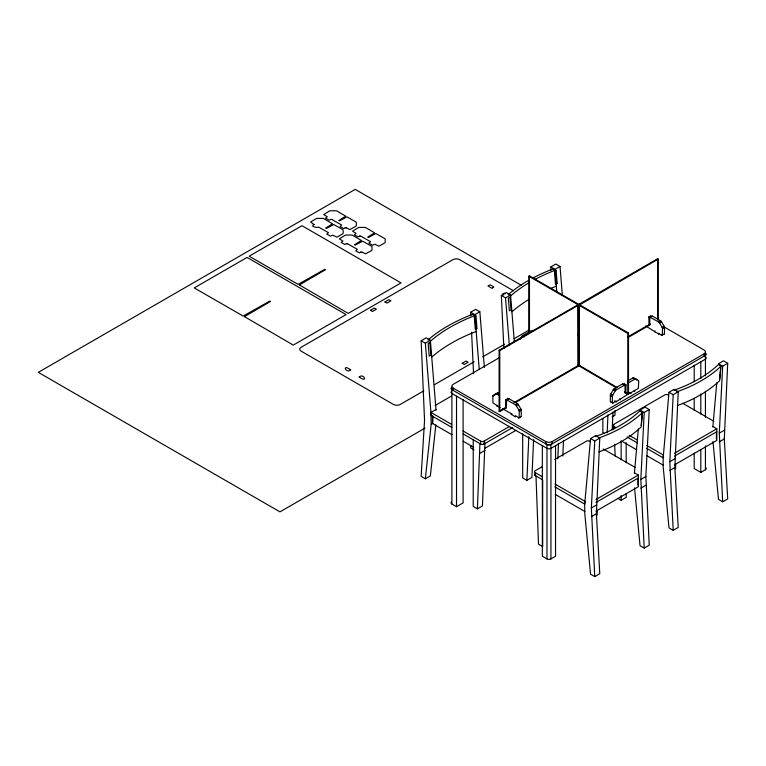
<?xml version="1.0" encoding="UTF-8"?>
<svg xmlns="http://www.w3.org/2000/svg" width="766" height="766" viewBox="0 0 766 766"><rect width="100%" height="100%" fill="white"/><g stroke="black" fill="none" stroke-linecap="round" stroke-linejoin="round"><path stroke-width="1.15" d="M505.598 399.412L505.713 407.531L506.374 407.914L506.623 399.833L515.403 404.735A1.867 1.082 60 0 1 516.332 405.721L518.86 410.097A1.867 1.082 60 0 1 519.252 411.399L519.137 417.997L515.872 416.015M508.356 399.143L508.969 398.732L517.385 403.596A1.867 1.082 60 0 1 518.314 404.582L520.842 408.958A1.867 1.082 60 0 1 521.225 410.26L521.225 416.599L520.574 416.867M521.225 416.541L518.639 418.035M532.111 330.912L532.255 330.357M577.88 365.258L577.631 304.954L499.106 350.215L499.106 411.208L499.767 411.591L506.374 407.771L505.713 407.397L499.106 411.208M614.303 400.886L616.285 402.035L616.132 401.212L612.465 403.155L612.321 396.539A1.867 1.082 -60 0 1 612.714 395.237L615.242 390.851A1.867 1.082 -60 0 1 616.17 389.865L624.951 384.963L625.2 393.044L625.86 392.661L626.004 384.484M648.84 316.636L648.984 324.813L649.645 325.196L649.894 317.124L658.664 322.017A1.867 1.082 60 0 1 659.603 323.003L662.13 327.388A1.867 1.082 60 0 1 662.513 328.691L662.264 335.364L654.595 331.85M651.617 316.425L652.23 316.023L660.646 320.877A1.867 1.082 60 0 1 661.585 321.864L664.112 326.239A1.867 1.082 60 0 1 664.495 327.542L664.486 333.88L663.835 334.158M664.495 333.832L661.853 335.297M496.799 406.229L497.373 405.329M511.324 414.617L511.085 413.544L502.467 408.709M473.216 439.751L473.216 506.441L477.4 508.863L479.918 443.629M484.955 442.872L482.436 505.962L477.4 508.863M522.68 433.853L522.68 477.917L526.874 480.339L528.856 436.601M533.615 439.607L531.91 477.438L526.874 480.339M557.792 458.844L558.491 443.476M562.818 455.942L563.517 440.574M607.16 432.685L607.955 414.952M612.187 429.774L612.992 412.051M594.751 576.616L591.362 507.963L594.751 440.986L599.778 438.075L595.584 435.663L590.557 438.564L584.717 504.133L584.717 512.847L590.557 574.194L594.751 576.616L599.778 573.705L596.388 513.775L599.778 438.075M649.252 409.551L645.862 476.538L649.252 545.181L644.216 548.083L640.836 479.439L644.216 412.453L649.252 409.551L645.058 407.129L640.031 410.04L644.216 412.453M673.199 530.331L669.81 461.678L673.199 394.701L678.226 391.79L674.032 389.367L669.005 392.278L663.165 457.848L663.165 466.561L669.005 527.908L673.199 530.331L678.226 527.42L674.836 467.49L678.226 391.79M727.7 363.266L724.31 438.956L727.7 498.896L722.673 501.797L719.284 433.154L722.673 366.167L727.7 363.266L723.506 360.843L718.479 363.745L722.673 366.167M470.774 445.477L470.63 447.861L473.982 449.805M659.133 333.325L658.549 334.187M634.401 473.216L638.327 429.113M641.199 425.484L642.224 413.975M595.508 436.505A142.304 89.756 5.1 0 0 639.955 410.854L642.454 412.577L641.171 426.988A142.304 89.756 5.1 0 1 598.859 451.892M712.849 426.93L716.775 382.818M719.657 379.199L720.672 367.69M673.956 390.22A142.304 89.756 5.1 0 0 718.403 364.559L720.902 366.292L719.619 380.702A142.304 89.756 5.1 0 1 677.307 405.607M436.026 410.212L430.377 340.276L426.183 337.854L421.156 340.765L424.546 420.371L421.156 476.395L425.35 478.807L431.181 424.201L430.942 412.443L435.978 409.542M435.835 424.862L430.377 475.906L425.35 478.807M628.876 392.297L630.858 393.446L630.38 392.977L638.356 388.419L638.729 381.286A1.867 1.082 -60 0 0 638.346 380.434L633.836 377.83A1.867 1.082 -60 0 0 632.908 377.925L627.325 381.142M624.022 383.335L625.86 385.039M630.858 393.446L628.829 392.508M330.673 219.421L331.841 219.421M345.198 227.808L346.366 227.808M346.328 243.703L347.496 243.703M359.532 236.081L360.7 236.081M360.853 252.091L362.021 252.091M519.97 339.357L521.493 336.734A1.867 1.082 -60 0 1 522.422 335.747L530.838 330.883L531.451 331.295M611 402.006L610.349 401.681L610.339 395.39A1.867 1.082 -60 0 1 610.732 394.088L613.26 389.712A1.867 1.082 -60 0 1 614.188 388.726L622.605 383.871L623.218 384.273M330.644 219.469L329.064 220.158L325.531 218.119L327.264 216.74L323.721 214.566L329.39 211.071A1.867 1.082 0 0 1 330.711 210.755L335.767 210.755A1.867 1.082 0 0 1 337.088 211.071L345.705 216.165L338.85 220.474L339.51 220.857L346.96 216.893L355.797 221.872A1.867 1.082 0 0 1 356.343 222.638L356.343 225.549A1.867 1.082 0 0 1 355.797 226.315L349.938 229.58L346.404 227.866M345.16 227.866L343.647 228.555L340.104 226.535L341.741 225.07L331.908 219.507M346.261 243.799L344.777 244.459L341.186 242.401L342.938 241.079L339.376 238.848L345.045 235.354A1.867 1.082 0 0 1 346.356 235.038L351.412 235.038A1.867 1.082 0 0 1 352.733 235.354L361.361 240.457L354.505 244.756L355.165 245.139L362.615 241.185L371.453 246.154A1.867 1.082 0 0 1 371.998 246.92L371.998 249.84A1.867 1.082 0 0 1 371.453 250.606L365.583 253.862L362.069 252.167M359.493 236.148L357.99 236.838L354.438 234.808L356.123 233.4L352.58 231.227L358.249 227.732A1.867 1.082 0 0 1 359.57 227.416L364.626 227.416A1.867 1.082 0 0 1 365.947 227.732L374.564 232.826L367.709 237.134L368.369 237.517L375.819 233.553L384.656 238.532A1.867 1.082 0 0 1 385.202 239.298L385.202 242.219A1.867 1.082 0 0 1 384.656 242.975L378.969 246.202L374.833 244.201L372.515 245.225L368.886 243.128L370.543 241.683L360.748 236.158M360.815 252.158L359.302 252.847L355.759 250.817L357.396 249.352L347.563 243.799M658.224 320.102L658.224 259.109L657.563 258.726L578.876 304.361L578.77 365.765L616.486 387.874M658.224 259.109L579.393 305.06L579.431 365.392L617.147 387.491M528.808 332.473L528.808 276.267L529.469 275.884L628.503 333.057L628.503 394.05L627.842 394.433L624.74 392.642M470.793 315.784L470.63 312.231L475.657 309.33L479.851 311.752L484.351 367.46M503.875 348.635L501.328 295.465L506.364 292.564L510.549 294.987L514.379 342.402M550.974 270.484L550.802 266.941L555.829 264.04L560.023 266.463L562.321 294.91M421.156 340.765L425.35 343.178L430.377 340.276M470.63 312.231L474.824 314.654L479.851 311.752M501.328 295.465L505.522 297.888L510.549 294.987M550.802 266.941L554.996 269.364L560.023 266.463M554.469 271.537L556.145 270.57L557.16 283.257L555.484 284.234L554.469 271.537L556.145 270.609M555.484 284.196L557.16 283.228M423.876 390.794L400.149 404.496A4.673 2.7 0 0 1 393.542 404.496L301.105 351.125A4.673 2.7 0 0 1 301.105 347.314L452.965 259.645A4.673 2.7 0 0 1 459.571 259.645L513.488 290.774M434.312 384.762L474.173 361.753M482.714 356.822L504.545 344.221M514.034 338.735L529.22 329.974M499.106 350.215L499.767 350.598L578.004 305.423L578.665 305.806L577.344 305.04M499.7 357.492L453.213 384.331A4.673 2.7 0 0 0 453.213 388.142L453.213 390.43A4.673 2.7 0 0 1 452.39 387.261M435.136 405.482L451.681 395.936M431.181 424.201L433.202 423.043M424.948 428.156L279.954 511.87L38.3 372.353L355.213 189.384L521.483 285.373M500.16 407.627L492.95 402.878L492.835 396.156L494.817 395.007M495.755 393.839A1.867 1.082 60 0 1 496.684 393.935L498.666 392.786A1.867 1.082 60 0 0 497.737 392.699L493.227 395.294A1.867 1.082 60 0 0 492.835 396.156M505.713 399.909L507.695 398.76L507.552 398.205M648.984 317.191L650.841 315.554M506.374 400.283L509.017 398.76M649.645 317.574L652.278 316.052M528.808 276.267L627.842 333.44L628.503 333.057M577.995 364.894L578.656 364.511L578.234 364.98M513.9 402.667L579.316 364.894M627.593 337.03L650.334 323.894M515.585 402.456L579.67 365.459M628.254 337.404L649.961 324.88M579.316 366.416L579.977 366.033M515.403 404.735L517.385 403.596M658.664 322.017L660.646 320.877M516.332 405.721L518.314 404.582M659.603 323.003L661.585 321.864M518.86 410.097L520.842 408.958M662.13 327.388L664.112 326.239M519.252 411.399L521.225 410.26M662.513 328.691L664.495 327.542M463.057 430.99L480.675 441.159A2.375 1.369 0 0 0 484.026 441.159L509.601 426.394M463.143 433.939L480.675 444.06A2.375 1.369 0 0 0 484.026 444.06L512.674 427.524M484.935 448.273L515.939 430.368M479.918 453.309L484.955 450.408M627.45 383.354L634.89 379.065A1.867 1.082 -60 0 1 635.818 378.969M453.213 388.142L545.651 441.503A4.673 2.7 0 0 0 552.248 441.503L704.107 353.835A4.673 2.7 0 0 0 704.107 350.024L664.055 326.9M451.892 387.376A2.805 1.618 0 0 0 451.892 389.664L546.972 444.558A2.805 1.618 0 0 0 550.926 444.558L705.429 355.357A2.805 1.618 0 0 0 705.429 353.069M451.5 502.017A2.805 1.618 0 0 0 451.892 504.028L456.517 506.69L463.114 502.879L463.114 399.469M612.149 416.838L614.974 415.21L614.974 410.452M613.681 427.332A2.375 1.369 0 0 0 613.681 429.276L613.681 424.431L664.831 394.902A2.375 1.369 0 0 1 668.182 394.902M542.395 466.58L535.233 470.717A2.375 1.369 0 0 0 535.233 472.651L535.233 475.562L542.692 479.87L542.692 546.56L538.498 544.138L535.989 475.992M554.67 459.495L586.383 441.187A2.375 1.369 0 0 1 589.734 441.187M674.444 453.252L716.813 428.788L716.813 440.402L674.444 464.876M595.996 499.537L638.365 475.073L638.365 486.697L595.996 511.161M674.444 456.153L716.813 431.689M595.996 502.448L638.365 477.984M669.81 461.678L674.836 458.777M719.284 433.154L724.31 430.243M591.362 507.963L596.388 505.062M640.836 479.439L645.862 476.538M669.81 470.391L674.836 467.49M719.284 441.867L724.31 438.956M591.362 516.677L596.388 513.775M640.836 488.153L645.862 485.251M617.789 498.34L621.14 500.275L626.176 497.364L626.176 493.792M542.347 445.697L542.347 556.25L546.972 558.912A2.805 1.618 0 0 0 550.926 558.912L555.551 556.25L555.551 445.697M694.207 453.118L694.207 468.572L700.804 472.383L705.429 469.721A2.805 1.618 0 0 0 705.821 467.71M655.16 331.008L654.614 331.477L645.738 325.99M511.918 413.717L511.401 414.234L515.288 416.895M634.219 390.478L634.775 391.359M619.684 398.866L620.249 399.747M579.326 303.901L579.986 304.284M505.397 293.723C504.641 292.258 500.667 294.613 503.769 295.082M669.005 392.278L673.199 394.701M682.688 403.27L713.768 421.223M632.908 377.925L634.89 379.065M712.878 426.518L716.813 428.788M622.557 383.9L625.2 385.422M624.376 391.665L628.503 394.05M522.422 335.747L524.404 336.887M614.188 388.726L616.17 389.865M613.26 389.712L615.242 390.851M610.732 394.088L612.714 395.237M610.339 395.39L612.321 396.539M610.339 401.623L612.982 403.146M615.749 427.562L613.681 426.365A2.375 1.369 0 0 1 613.681 424.431M629.221 435.337L637.513 440.124M646.83 445.506L663.413 455.081L663.165 457.848L646.676 448.321M627.086 437.013L637.389 442.959M622.404 441.57L636.747 449.853M647.002 455.77L663.404 465.24M604.537 433.594L602.852 432.627L602.852 418.332M722.673 501.797L718.479 499.375L712.974 441.57M590.557 438.564L594.751 440.986M603.206 448.962L635.32 467.509M634.43 472.804L638.365 475.073M496.684 393.935L499.48 395.543M430.942 412.443L451.662 424.412M535.233 472.651L542.481 476.845M554.919 484.016L584.956 501.366L584.717 504.133L554.823 486.87M451.806 427.399L431.181 415.488L425.35 343.178M451.921 434.724L432.445 423.474L432.445 415.852M463.191 441.235L473.445 447.153M555.226 494.367L584.956 511.525M644.216 548.083L640.031 545.67L634.526 487.856M630.255 392.814L616.687 401.394L615.72 401.202M554.996 269.364L556.815 291.884M505.522 297.888L509.352 345.303M474.824 314.654L479.219 369.183M471.588 332.32L473.56 373.674M614.638 444.165L615.155 456.096M716.402 432.905L716.402 438.746M705.429 355.357L705.429 375.809M705.429 391.263L705.429 417.413M705.429 445.946L705.429 469.721M704.107 353.835L704.107 356.123A4.673 2.7 0 0 0 705.084 353.136M700.804 361.839L700.804 378.481M700.804 393.935L700.804 414.138M700.804 449.805L700.804 472.383M694.207 365.162L694.207 381.803M694.207 398.444L694.207 410.327M675.641 464.081L675.641 468.84M657.563 258.726L657.563 319.719M637.944 479.19L637.944 485.031M627.842 333.44L627.842 394.433M626.176 442.585L626.176 462.827M621.14 440.728L621.14 459.782M621.14 495.506L621.14 500.275M597.193 510.367L597.193 515.125M552.248 441.503L552.248 443.792A4.673 2.7 0 0 1 545.651 443.792L545.651 441.503M550.926 444.558L550.926 558.912M546.972 444.558L546.972 558.912M529.469 275.884L529.469 332.09M499.767 350.598L499.767 411.591M484.026 441.159L484.026 444.06M480.675 441.159L480.675 444.06M456.517 396.146L456.517 506.69M451.892 389.664L451.892 504.028M432.857 415.976L432.857 421.779M430.454 341.215A142.304 73.775 -4.6 0 1 474.901 315.554L472.392 314.395A142.304 73.775 -4.6 0 0 427.955 340.047M431.737 357.1A142.304 73.775 -4.6 0 1 476.174 331.448M510.625 295.925A142.304 73.775 -4.6 0 1 528.894 282.817M534.955 279.408A142.304 73.775 -4.6 0 1 555.072 270.264L552.564 269.105A142.304 73.775 -4.6 0 0 532.456 278.24M511.908 311.81A142.304 73.775 -4.6 0 1 529.201 299.286M551.07 288.275A142.304 73.775 -4.6 0 1 556.355 286.149M508.126 294.757A142.304 73.775 -4.6 0 1 528.377 280.49M451.5 391.474A2.805 1.618 0 0 0 451.892 393.475L546.972 448.369A2.805 1.618 0 0 0 550.926 448.369L705.429 359.168A2.805 1.618 0 0 0 705.821 357.167M535.233 475.562A2.375 1.369 0 0 1 535.003 473.781M642.454 412.577A142.304 89.756 5.1 0 1 599.079 437.865M720.902 366.292A142.304 89.756 5.1 0 1 676.464 391.943M636.364 379.285A1.867 1.082 -60 0 1 636.757 380.147M494.826 394.892A1.867 1.082 60 0 1 495.209 394.155M515.164 416.35L515.738 416.225L515.164 416.35M350.637 369.786C346.194 374.296 341.301 363.084 350.637 369.825M370.428 310.316L372.573 311.475L376.384 309.167L374.191 308.076L370.428 310.316M384.963 301.919L387.108 303.087L390.909 300.779L388.774 299.678L384.963 301.919M462.195 363.295L464.34 364.463L468.15 362.155L465.958 361.054L462.204 363.266M244.478 316.645L293.273 345.102L346.098 314.606L247.054 257.424L194.238 287.92L243.148 316.071L269.833 301.076L270.494 301.459L244.478 316.645M299.401 284.942L348.195 313.39L401.02 282.893L301.986 225.721L249.161 256.217L298.07 284.368L324.755 269.364L325.416 269.747L299.401 284.942M359.216 377.006C368.36 383.756 363.86 372.707 359.225 376.977M492.49 287.901L491.561 288.179L487.952 285.89L490.269 284.856L493.859 286.963L492.49 287.901M314.089 224.476C309.416 226.669 317.019 227.828 318.733 227.157L328.47 232.644L326.814 234.09L330.443 236.187L332.77 235.172L336.906 237.163L342.594 233.936A1.867 1.082 0 0 0 343.139 233.18L343.139 230.26A1.867 1.082 0 0 0 342.594 229.494L333.756 224.515L326.297 228.479L325.636 228.096L332.501 223.796L323.874 218.693A1.867 1.082 0 0 0 322.553 218.377L317.497 218.377A1.867 1.082 0 0 0 316.176 218.693L310.584 221.977L314.079 224.534M429.85 342.488L428.175 343.455L429.199 356.113L430.875 355.146L429.85 342.488M475.973 315.86L474.288 316.865L475.313 329.524L476.988 328.518L475.973 315.86M510.022 297.198L508.346 298.166L509.371 310.824L511.046 309.857L510.022 297.198M578.665 334.78L577.995 335.154L579.326 335.154L578.656 334.78"/></g></svg>
